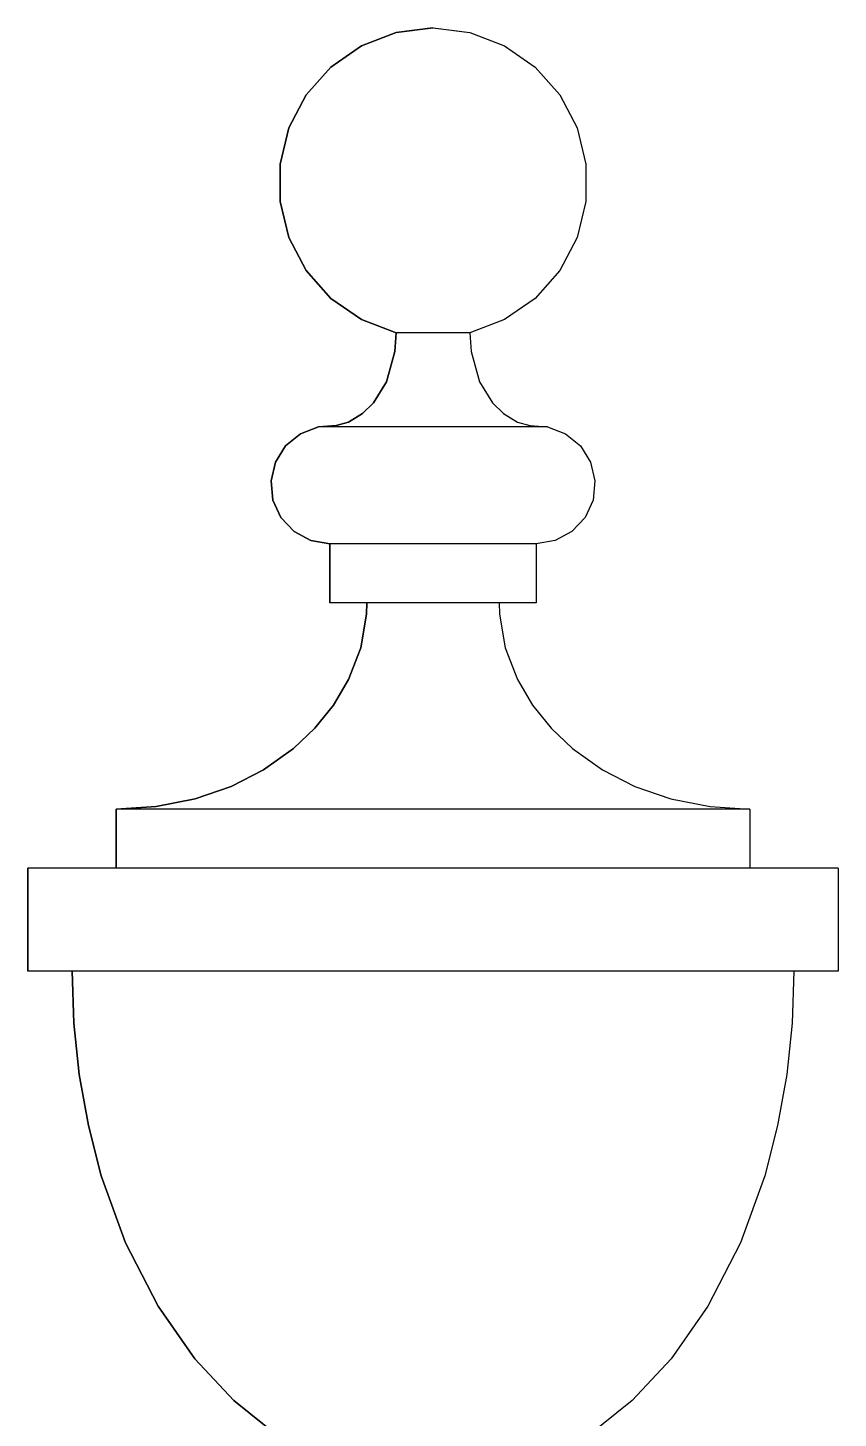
# Model space of a CAD drawing. Header units: millimetres. Extents: x -11840 to 12480, y -4119 to 5972.
# Drawn here: x -7111.2 to -7056.2, y 1149.2 to 1243.5 of the extents above; entities that cross this region are included whole.
import ezdxf

# ---------------------------------------------------------------- set-up
doc = ezdxf.new("R2010")
doc.units = ezdxf.units.MM

msp = doc.modelspace()

# ---------------------------------------------------------------- linework, layer by layer
at = {"color": 251, "true_color": 0x666666}
for p, q in [((-7086.219, 1243.22), (-7088.578, 1242.316)), ((-7086.219, 1243.22), (-7088.578, 1242.316)), ((-7088.578, 1242.316), (-7086.219, 1243.22)), ((-7088.578, 1242.316), (-7086.219, 1243.22)), ((-7083.717, 1243.535), (-7086.219, 1243.22)), ((-7083.717, 1243.535), (-7086.219, 1243.22)), ((-7086.219, 1243.22), (-7083.713, 1243.535)), ((-7086.219, 1243.22), (-7083.713, 1243.535)), ((-7083.717, 1243.535), (-7081.214, 1243.22)), ((-7083.717, 1243.535), (-7081.214, 1243.22)), ((-7083.713, 1243.535), (-7081.214, 1243.22)), ((-7083.713, 1243.535), (-7081.214, 1243.22)), ((-7081.214, 1243.22), (-7081.214, 1243.22)), ((-7081.214, 1243.22), (-7081.214, 1243.22)), ((-7081.214, 1243.22), (-7078.856, 1242.316)), ((-7081.214, 1243.22), (-7078.856, 1242.316)), ((-7081.214, 1243.22), (-7078.856, 1242.316)), ((-7081.214, 1243.22), (-7078.856, 1242.316)), ((-7088.578, 1242.316), (-7090.653, 1240.875)), ((-7088.578, 1242.316), (-7090.653, 1240.875)), ((-7090.653, 1240.875), (-7088.578, 1242.316)), ((-7090.653, 1240.875), (-7088.578, 1242.316)), ((-7078.856, 1242.316), (-7076.781, 1240.875)), ((-7078.856, 1242.316), (-7076.781, 1240.875)), ((-7078.856, 1242.316), (-7076.781, 1240.875)), ((-7078.856, 1242.316), (-7076.781, 1240.875)), ((-7090.653, 1240.875), (-7092.324, 1238.981)), ((-7090.653, 1240.875), (-7092.324, 1238.981)), ((-7092.324, 1238.981), (-7090.653, 1240.875)), ((-7092.324, 1238.981), (-7090.653, 1240.875)), ((-7076.781, 1240.875), (-7075.11, 1238.981)), ((-7076.781, 1240.875), (-7075.11, 1238.981)), ((-7076.781, 1240.875), (-7075.11, 1238.981)), ((-7076.781, 1240.875), (-7075.11, 1238.981)), ((-7092.324, 1238.981), (-7093.494, 1236.742)), ((-7092.324, 1238.981), (-7093.494, 1236.742)), ((-7093.494, 1236.742), (-7092.324, 1238.981)), ((-7093.494, 1236.742), (-7092.324, 1238.981)), ((-7075.11, 1238.981), (-7073.939, 1236.742)), ((-7075.11, 1238.981), (-7073.939, 1236.742)), ((-7075.11, 1238.981), (-7073.939, 1236.742)), ((-7075.11, 1238.981), (-7073.939, 1236.742)), ((-7093.494, 1236.742), (-7094.096, 1234.289)), ((-7093.494, 1236.742), (-7094.096, 1234.289)), ((-7094.096, 1234.289), (-7093.494, 1236.742)), ((-7094.096, 1234.289), (-7093.494, 1236.742)), ((-7073.939, 1236.742), (-7073.337, 1234.289)), ((-7073.939, 1236.742), (-7073.337, 1234.289)), ((-7073.939, 1236.742), (-7073.337, 1234.289)), ((-7073.939, 1236.742), (-7073.337, 1234.289)), ((-7094.096, 1234.289), (-7094.095, 1231.763)), ((-7094.096, 1234.289), (-7094.095, 1231.763)), ((-7094.095, 1231.763), (-7094.096, 1234.289)), ((-7094.095, 1231.763), (-7094.096, 1234.289)), ((-7073.337, 1234.289), (-7073.338, 1231.763)), ((-7073.337, 1234.289), (-7073.338, 1231.763)), ((-7073.337, 1234.289), (-7073.338, 1231.763)), ((-7073.337, 1234.289), (-7073.338, 1231.763)), ((-7094.095, 1231.763), (-7093.492, 1229.31)), ((-7094.095, 1231.763), (-7093.492, 1229.31)), ((-7093.492, 1229.31), (-7094.095, 1231.763)), ((-7093.492, 1229.31), (-7094.095, 1231.763)), ((-7073.338, 1231.763), (-7073.942, 1229.31)), ((-7073.338, 1231.763), (-7073.942, 1229.31)), ((-7073.338, 1231.763), (-7073.942, 1229.31)), ((-7073.338, 1231.763), (-7073.942, 1229.31)), ((-7093.492, 1229.31), (-7092.32, 1227.072)), ((-7093.492, 1229.31), (-7092.32, 1227.072)), ((-7092.32, 1227.072), (-7093.492, 1229.31)), ((-7092.32, 1227.072), (-7093.492, 1229.31)), ((-7073.942, 1229.31), (-7075.114, 1227.072)), ((-7073.942, 1229.31), (-7075.114, 1227.072)), ((-7073.942, 1229.31), (-7075.114, 1227.072)), ((-7073.942, 1229.31), (-7075.114, 1227.072)), ((-7092.32, 1227.072), (-7090.648, 1225.179)), ((-7092.32, 1227.072), (-7090.648, 1225.179)), ((-7090.648, 1225.179), (-7092.32, 1227.072)), ((-7090.648, 1225.179), (-7092.32, 1227.072)), ((-7075.114, 1227.072), (-7076.786, 1225.179)), ((-7075.114, 1227.072), (-7076.786, 1225.179)), ((-7075.114, 1227.072), (-7076.786, 1225.179)), ((-7075.114, 1227.072), (-7076.786, 1225.179)), ((-7090.648, 1225.179), (-7088.572, 1223.739)), ((-7090.648, 1225.179), (-7088.572, 1223.739)), ((-7088.572, 1223.739), (-7090.648, 1225.179)), ((-7088.572, 1223.739), (-7090.648, 1225.179)), ((-7076.786, 1225.179), (-7078.861, 1223.739)), ((-7076.786, 1225.179), (-7078.861, 1223.739)), ((-7076.786, 1225.179), (-7078.861, 1223.739)), ((-7076.786, 1225.179), (-7078.861, 1223.739)), ((-7088.572, 1223.739), (-7086.213, 1222.837)), ((-7088.572, 1223.739), (-7086.213, 1222.837)), ((-7086.213, 1222.837), (-7088.572, 1223.739)), ((-7086.213, 1222.837), (-7088.572, 1223.739)), ((-7078.861, 1223.739), (-7081.221, 1222.837)), ((-7078.861, 1223.739), (-7081.221, 1222.837)), ((-7078.861, 1223.739), (-7081.221, 1222.837)), ((-7078.861, 1223.739), (-7081.221, 1222.837)), ((-7086.213, 1222.837), (-7086.303, 1221.576)), ((-7086.213, 1222.837), (-7086.303, 1221.576)), ((-7086.303, 1221.576), (-7086.213, 1222.837)), ((-7086.303, 1221.576), (-7086.213, 1222.837)), ((-7086.128, 1222.837), (-7086.213, 1222.837)), ((-7086.128, 1222.837), (-7086.213, 1222.837)), ((-7086.128, 1222.837), (-7086.213, 1222.837)), ((-7086.128, 1222.837), (-7086.213, 1222.837)), ((-7085.878, 1222.837), (-7086.128, 1222.837)), ((-7085.878, 1222.837), (-7086.128, 1222.837)), ((-7085.878, 1222.837), (-7086.128, 1222.837)), ((-7085.878, 1222.837), (-7086.128, 1222.837)), ((-7085.482, 1222.837), (-7085.878, 1222.837)), ((-7085.482, 1222.837), (-7085.878, 1222.837)), ((-7085.482, 1222.837), (-7085.878, 1222.837)), ((-7085.482, 1222.837), (-7085.878, 1222.837)), ((-7084.965, 1222.837), (-7085.482, 1222.837)), ((-7084.965, 1222.837), (-7085.482, 1222.837)), ((-7084.965, 1222.837), (-7085.482, 1222.837)), ((-7084.965, 1222.837), (-7085.482, 1222.837)), ((-7084.363, 1222.837), (-7084.965, 1222.837)), ((-7084.363, 1222.837), (-7084.965, 1222.837)), ((-7084.363, 1222.837), (-7084.965, 1222.837)), ((-7084.363, 1222.837), (-7084.965, 1222.837)), ((-7083.717, 1222.837), (-7084.363, 1222.837)), ((-7083.717, 1222.837), (-7084.363, 1222.837)), ((-7083.717, 1222.837), (-7084.363, 1222.837)), ((-7083.717, 1222.837), (-7084.363, 1222.837)), ((-7083.071, 1222.837), (-7083.717, 1222.837)), ((-7083.071, 1222.837), (-7083.717, 1222.837)), ((-7083.071, 1222.837), (-7083.717, 1222.837)), ((-7083.071, 1222.837), (-7083.717, 1222.837)), ((-7082.469, 1222.837), (-7083.071, 1222.837)), ((-7082.469, 1222.837), (-7083.071, 1222.837)), ((-7082.469, 1222.837), (-7083.071, 1222.837)), ((-7082.469, 1222.837), (-7083.071, 1222.837)), ((-7081.952, 1222.837), (-7082.469, 1222.837)), ((-7081.952, 1222.837), (-7082.469, 1222.837)), ((-7081.952, 1222.837), (-7082.469, 1222.837)), ((-7081.952, 1222.837), (-7082.469, 1222.837)), ((-7081.555, 1222.837), (-7081.952, 1222.837)), ((-7081.555, 1222.837), (-7081.952, 1222.837)), ((-7081.555, 1222.837), (-7081.952, 1222.837)), ((-7081.555, 1222.837), (-7081.952, 1222.837)), ((-7081.306, 1222.837), (-7081.555, 1222.837)), ((-7081.306, 1222.837), (-7081.555, 1222.837)), ((-7081.306, 1222.837), (-7081.555, 1222.837)), ((-7081.306, 1222.837), (-7081.555, 1222.837)), ((-7081.221, 1222.837), (-7081.306, 1222.837)), ((-7081.221, 1222.837), (-7081.306, 1222.837)), ((-7081.221, 1222.837), (-7081.306, 1222.837)), ((-7081.221, 1222.837), (-7081.306, 1222.837)), ((-7081.221, 1222.837), (-7081.13, 1221.576)), ((-7081.221, 1222.837), (-7081.13, 1221.576)), ((-7081.221, 1222.837), (-7081.13, 1221.576)), ((-7081.221, 1222.837), (-7081.13, 1221.576)), ((-7086.303, 1221.576), (-7086.878, 1219.52)), ((-7086.303, 1221.576), (-7086.878, 1219.52)), ((-7086.878, 1219.52), (-7086.303, 1221.576)), ((-7086.878, 1219.52), (-7086.303, 1221.576)), ((-7081.13, 1221.576), (-7080.556, 1219.52)), ((-7081.13, 1221.576), (-7080.556, 1219.52)), ((-7081.13, 1221.576), (-7080.556, 1219.52)), ((-7081.13, 1221.576), (-7080.556, 1219.52)), ((-7086.878, 1219.52), (-7087.744, 1218.103)), ((-7086.878, 1219.52), (-7087.744, 1218.103)), ((-7087.744, 1218.103), (-7086.878, 1219.52)), ((-7087.744, 1218.103), (-7086.878, 1219.52)), ((-7080.556, 1219.52), (-7079.689, 1218.103)), ((-7080.556, 1219.52), (-7079.689, 1218.103)), ((-7080.556, 1219.52), (-7079.689, 1218.103)), ((-7080.556, 1219.52), (-7079.689, 1218.103)), ((-7087.744, 1218.103), (-7088.496, 1217.369)), ((-7087.744, 1218.103), (-7088.496, 1217.369)), ((-7088.496, 1217.369), (-7087.744, 1218.103)), ((-7088.496, 1217.369), (-7087.744, 1218.103)), ((-7079.689, 1218.103), (-7078.938, 1217.369)), ((-7079.689, 1218.103), (-7078.938, 1217.369)), ((-7079.689, 1218.103), (-7078.938, 1217.369)), ((-7079.689, 1218.103), (-7078.938, 1217.369)), ((-7089.459, 1216.785), (-7090.285, 1216.563)), ((-7089.459, 1216.785), (-7090.285, 1216.563)), ((-7090.285, 1216.563), (-7089.459, 1216.785)), ((-7090.285, 1216.563), (-7089.459, 1216.785)), ((-7088.496, 1217.369), (-7089.459, 1216.785)), ((-7088.496, 1217.369), (-7089.459, 1216.785)), ((-7089.459, 1216.785), (-7088.496, 1217.369)), ((-7089.459, 1216.785), (-7088.496, 1217.369)), ((-7078.938, 1217.369), (-7077.974, 1216.785)), ((-7078.938, 1217.369), (-7077.974, 1216.785)), ((-7078.938, 1217.369), (-7077.974, 1216.785)), ((-7078.938, 1217.369), (-7077.974, 1216.785)), ((-7077.974, 1216.785), (-7077.148, 1216.563)), ((-7077.974, 1216.785), (-7077.148, 1216.563)), ((-7077.974, 1216.785), (-7077.148, 1216.563)), ((-7077.974, 1216.785), (-7077.148, 1216.563)), ((-7092.713, 1215.999), (-7093.72, 1215.172)), ((-7092.713, 1215.999), (-7093.72, 1215.172)), ((-7093.72, 1215.172), (-7092.713, 1215.999)), ((-7093.72, 1215.172), (-7092.713, 1215.999)), ((-7091.493, 1216.458), (-7092.713, 1215.999)), ((-7091.493, 1216.458), (-7092.713, 1215.999)), ((-7092.713, 1215.999), (-7091.493, 1216.458)), ((-7092.713, 1215.999), (-7091.493, 1216.458)), ((-7090.285, 1216.563), (-7091.493, 1216.458)), ((-7090.285, 1216.563), (-7091.493, 1216.458)), ((-7091.493, 1216.458), (-7090.285, 1216.563)), ((-7091.493, 1216.458), (-7090.285, 1216.563)), ((-7091.228, 1216.458), (-7091.493, 1216.458)), ((-7091.228, 1216.458), (-7091.493, 1216.458)), ((-7091.228, 1216.458), (-7091.493, 1216.458)), ((-7091.228, 1216.458), (-7091.493, 1216.458)), ((-7090.451, 1216.458), (-7091.228, 1216.458)), ((-7090.451, 1216.458), (-7091.228, 1216.458)), ((-7090.451, 1216.458), (-7091.228, 1216.458)), ((-7090.451, 1216.458), (-7091.228, 1216.458)), ((-7089.215, 1216.458), (-7090.451, 1216.458)), ((-7089.215, 1216.458), (-7090.451, 1216.458)), ((-7089.215, 1216.458), (-7090.451, 1216.458)), ((-7089.215, 1216.458), (-7090.451, 1216.458)), ((-7087.605, 1216.458), (-7089.215, 1216.458)), ((-7087.605, 1216.458), (-7089.215, 1216.458)), ((-7087.605, 1216.458), (-7089.215, 1216.458)), ((-7087.605, 1216.458), (-7089.215, 1216.458)), ((-7085.729, 1216.458), (-7087.605, 1216.458)), ((-7085.729, 1216.458), (-7087.605, 1216.458)), ((-7085.729, 1216.458), (-7087.605, 1216.458)), ((-7085.729, 1216.458), (-7087.605, 1216.458)), ((-7083.717, 1216.458), (-7085.729, 1216.458)), ((-7083.717, 1216.458), (-7085.729, 1216.458)), ((-7083.717, 1216.458), (-7085.729, 1216.458)), ((-7083.717, 1216.458), (-7085.729, 1216.458)), ((-7081.704, 1216.458), (-7083.717, 1216.458)), ((-7081.704, 1216.458), (-7083.717, 1216.458)), ((-7081.704, 1216.458), (-7083.717, 1216.458)), ((-7081.704, 1216.458), (-7083.717, 1216.458)), ((-7079.829, 1216.458), (-7081.704, 1216.458)), ((-7079.829, 1216.458), (-7081.704, 1216.458)), ((-7079.829, 1216.458), (-7081.704, 1216.458)), ((-7079.829, 1216.458), (-7081.704, 1216.458)), ((-7078.218, 1216.458), (-7079.829, 1216.458)), ((-7078.218, 1216.458), (-7079.829, 1216.458)), ((-7078.218, 1216.458), (-7079.829, 1216.458)), ((-7078.218, 1216.458), (-7079.829, 1216.458)), ((-7076.982, 1216.458), (-7078.218, 1216.458)), ((-7076.982, 1216.458), (-7078.218, 1216.458)), ((-7076.982, 1216.458), (-7078.218, 1216.458)), ((-7076.982, 1216.458), (-7078.218, 1216.458)), ((-7077.148, 1216.563), (-7075.94, 1216.458)), ((-7077.148, 1216.563), (-7075.94, 1216.458)), ((-7077.148, 1216.563), (-7075.94, 1216.458)), ((-7077.148, 1216.563), (-7075.94, 1216.458)), ((-7076.205, 1216.458), (-7076.982, 1216.458)), ((-7076.205, 1216.458), (-7076.982, 1216.458)), ((-7076.205, 1216.458), (-7076.982, 1216.458)), ((-7076.205, 1216.458), (-7076.982, 1216.458)), ((-7075.94, 1216.458), (-7076.205, 1216.458)), ((-7075.94, 1216.458), (-7076.205, 1216.458)), ((-7075.94, 1216.458), (-7076.205, 1216.458)), ((-7075.94, 1216.458), (-7076.205, 1216.458)), ((-7075.94, 1216.458), (-7074.721, 1215.999)), ((-7075.94, 1216.458), (-7074.721, 1215.999)), ((-7075.94, 1216.458), (-7074.721, 1215.999)), ((-7075.94, 1216.458), (-7074.721, 1215.999)), ((-7074.721, 1215.999), (-7073.713, 1215.172)), ((-7074.721, 1215.999), (-7073.713, 1215.172)), ((-7074.721, 1215.999), (-7073.713, 1215.172)), ((-7074.721, 1215.999), (-7073.713, 1215.172)), ((-7093.72, 1215.172), (-7094.408, 1214.065)), ((-7093.72, 1215.172), (-7094.408, 1214.065)), ((-7094.408, 1214.065), (-7093.72, 1215.172)), ((-7094.408, 1214.065), (-7093.72, 1215.172)), ((-7073.713, 1215.172), (-7073.025, 1214.065)), ((-7073.713, 1215.172), (-7073.025, 1214.065)), ((-7073.713, 1215.172), (-7073.025, 1214.065)), ((-7073.713, 1215.172), (-7073.025, 1214.065)), ((-7094.408, 1214.065), (-7094.704, 1212.796)), ((-7094.408, 1214.065), (-7094.704, 1212.796)), ((-7094.704, 1212.796), (-7094.408, 1214.065)), ((-7094.704, 1212.796), (-7094.408, 1214.065)), ((-7073.025, 1214.065), (-7072.729, 1212.796)), ((-7073.025, 1214.065), (-7072.729, 1212.796)), ((-7073.025, 1214.065), (-7072.729, 1212.796)), ((-7073.025, 1214.065), (-7072.729, 1212.796)), ((-7094.704, 1212.796), (-7094.576, 1211.499)), ((-7094.704, 1212.796), (-7094.576, 1211.499)), ((-7094.576, 1211.499), (-7094.704, 1212.796)), ((-7094.576, 1211.499), (-7094.704, 1212.796)), ((-7072.729, 1212.796), (-7072.857, 1211.499)), ((-7072.729, 1212.796), (-7072.857, 1211.499)), ((-7072.729, 1212.796), (-7072.857, 1211.499)), ((-7072.729, 1212.796), (-7072.857, 1211.499)), ((-7094.576, 1211.499), (-7094.038, 1210.312)), ((-7094.576, 1211.499), (-7094.038, 1210.312)), ((-7094.038, 1210.312), (-7094.576, 1211.499)), ((-7094.038, 1210.312), (-7094.576, 1211.499)), ((-7072.857, 1211.499), (-7073.395, 1210.312)), ((-7072.857, 1211.499), (-7073.395, 1210.312)), ((-7072.857, 1211.499), (-7073.395, 1210.312)), ((-7072.857, 1211.499), (-7073.395, 1210.312)), ((-7094.038, 1210.312), (-7093.148, 1209.361)), ((-7094.038, 1210.312), (-7093.148, 1209.361)), ((-7093.148, 1209.361), (-7094.038, 1210.312)), ((-7093.148, 1209.361), (-7094.038, 1210.312)), ((-7073.395, 1210.312), (-7074.286, 1209.361)), ((-7073.395, 1210.312), (-7074.286, 1209.361)), ((-7073.395, 1210.312), (-7074.286, 1209.361)), ((-7073.395, 1210.312), (-7074.286, 1209.361)), ((-7093.148, 1209.361), (-7091.998, 1208.747)), ((-7093.148, 1209.361), (-7091.998, 1208.747)), ((-7091.998, 1208.747), (-7093.148, 1209.361)), ((-7091.998, 1208.747), (-7093.148, 1209.361)), ((-7074.286, 1209.361), (-7075.435, 1208.747)), ((-7074.286, 1209.361), (-7075.435, 1208.747)), ((-7074.286, 1209.361), (-7075.435, 1208.747)), ((-7074.286, 1209.361), (-7075.435, 1208.747)), ((-7091.998, 1208.747), (-7090.713, 1208.535)), ((-7091.998, 1208.747), (-7090.713, 1208.535)), ((-7090.713, 1208.535), (-7091.998, 1208.747)), ((-7090.713, 1208.535), (-7091.998, 1208.747)), ((-7090.474, 1208.535), (-7090.713, 1208.535)), ((-7090.713, 1208.535), (-7090.713, 1204.535)), ((-7090.474, 1208.535), (-7090.713, 1208.535)), ((-7090.713, 1208.535), (-7090.713, 1204.535)), ((-7090.474, 1208.535), (-7090.713, 1208.535)), ((-7090.713, 1204.535), (-7090.713, 1208.535)), ((-7090.474, 1208.535), (-7090.713, 1208.535)), ((-7090.713, 1204.535), (-7090.713, 1208.535)), ((-7089.775, 1208.535), (-7090.474, 1208.535)), ((-7089.775, 1208.535), (-7090.474, 1208.535)), ((-7089.775, 1208.535), (-7090.474, 1208.535)), ((-7089.775, 1208.535), (-7090.474, 1208.535)), ((-7088.664, 1208.535), (-7089.775, 1208.535)), ((-7088.664, 1208.535), (-7089.775, 1208.535)), ((-7088.664, 1208.535), (-7089.775, 1208.535)), ((-7088.664, 1208.535), (-7089.775, 1208.535)), ((-7087.215, 1208.535), (-7088.664, 1208.535)), ((-7087.215, 1208.535), (-7088.664, 1208.535)), ((-7087.215, 1208.535), (-7088.664, 1208.535)), ((-7087.215, 1208.535), (-7088.664, 1208.535)), ((-7085.527, 1208.535), (-7087.215, 1208.535)), ((-7085.527, 1208.535), (-7087.215, 1208.535)), ((-7085.527, 1208.535), (-7087.215, 1208.535)), ((-7085.527, 1208.535), (-7087.215, 1208.535)), ((-7083.717, 1208.535), (-7085.527, 1208.535)), ((-7083.717, 1208.535), (-7085.527, 1208.535)), ((-7083.717, 1208.535), (-7085.527, 1208.535)), ((-7083.717, 1208.535), (-7085.527, 1208.535)), ((-7081.906, 1208.535), (-7083.717, 1208.535)), ((-7081.906, 1208.535), (-7083.717, 1208.535)), ((-7081.906, 1208.535), (-7083.717, 1208.535)), ((-7081.906, 1208.535), (-7083.717, 1208.535)), ((-7080.219, 1208.535), (-7081.906, 1208.535)), ((-7080.219, 1208.535), (-7081.906, 1208.535)), ((-7080.219, 1208.535), (-7081.906, 1208.535)), ((-7080.219, 1208.535), (-7081.906, 1208.535)), ((-7078.77, 1208.535), (-7080.219, 1208.535)), ((-7078.77, 1208.535), (-7080.219, 1208.535)), ((-7078.77, 1208.535), (-7080.219, 1208.535)), ((-7078.77, 1208.535), (-7080.219, 1208.535)), ((-7077.658, 1208.535), (-7078.77, 1208.535)), ((-7077.658, 1208.535), (-7078.77, 1208.535)), ((-7077.658, 1208.535), (-7078.77, 1208.535)), ((-7077.658, 1208.535), (-7078.77, 1208.535)), ((-7076.959, 1208.535), (-7077.658, 1208.535)), ((-7076.959, 1208.535), (-7077.658, 1208.535)), ((-7076.959, 1208.535), (-7077.658, 1208.535)), ((-7076.959, 1208.535), (-7077.658, 1208.535)), ((-7076.721, 1208.535), (-7076.959, 1208.535)), ((-7076.721, 1208.535), (-7076.959, 1208.535)), ((-7076.721, 1208.535), (-7076.959, 1208.535)), ((-7076.721, 1208.535), (-7076.959, 1208.535)), ((-7075.435, 1208.747), (-7076.721, 1208.535)), ((-7075.435, 1208.747), (-7076.721, 1208.535)), ((-7075.435, 1208.747), (-7076.721, 1208.535)), ((-7075.435, 1208.747), (-7076.721, 1208.535)), ((-7076.721, 1208.535), (-7076.721, 1204.535)), ((-7076.721, 1208.535), (-7076.721, 1204.535)), ((-7076.721, 1208.535), (-7076.721, 1204.535)), ((-7076.721, 1208.535), (-7076.721, 1204.535)), ((-7090.474, 1204.535), (-7090.713, 1204.535)), ((-7090.474, 1204.535), (-7090.713, 1204.535)), ((-7090.474, 1204.535), (-7090.713, 1204.535)), ((-7090.474, 1204.535), (-7090.713, 1204.535)), ((-7089.775, 1204.535), (-7090.474, 1204.535)), ((-7089.775, 1204.535), (-7090.474, 1204.535)), ((-7089.775, 1204.535), (-7090.474, 1204.535)), ((-7089.775, 1204.535), (-7090.474, 1204.535)), ((-7088.664, 1204.535), (-7089.775, 1204.535)), ((-7088.664, 1204.535), (-7089.775, 1204.535)), ((-7088.664, 1204.535), (-7089.775, 1204.535)), ((-7088.664, 1204.535), (-7089.775, 1204.535)), ((-7087.215, 1204.535), (-7088.664, 1204.535)), ((-7087.215, 1204.535), (-7088.664, 1204.535)), ((-7087.215, 1204.535), (-7088.664, 1204.535)), ((-7087.215, 1204.535), (-7088.664, 1204.535)), ((-7088.213, 1204.535), (-7088.238, 1203.763)), ((-7088.213, 1204.535), (-7088.238, 1203.763)), ((-7088.238, 1203.763), (-7088.213, 1204.535)), ((-7088.238, 1203.763), (-7088.213, 1204.535)), ((-7085.527, 1204.535), (-7087.215, 1204.535)), ((-7085.527, 1204.535), (-7087.215, 1204.535)), ((-7085.527, 1204.535), (-7087.215, 1204.535)), ((-7085.527, 1204.535), (-7087.215, 1204.535)), ((-7083.717, 1204.535), (-7085.527, 1204.535)), ((-7083.717, 1204.535), (-7085.527, 1204.535)), ((-7083.717, 1204.535), (-7085.527, 1204.535)), ((-7083.717, 1204.535), (-7085.527, 1204.535)), ((-7081.906, 1204.535), (-7083.717, 1204.535)), ((-7081.906, 1204.535), (-7083.717, 1204.535)), ((-7081.906, 1204.535), (-7083.717, 1204.535)), ((-7081.906, 1204.535), (-7083.717, 1204.535)), ((-7080.219, 1204.535), (-7081.906, 1204.535)), ((-7080.219, 1204.535), (-7081.906, 1204.535)), ((-7080.219, 1204.535), (-7081.906, 1204.535)), ((-7080.219, 1204.535), (-7081.906, 1204.535)), ((-7078.77, 1204.535), (-7080.219, 1204.535)), ((-7078.77, 1204.535), (-7080.219, 1204.535)), ((-7078.77, 1204.535), (-7080.219, 1204.535)), ((-7078.77, 1204.535), (-7080.219, 1204.535)), ((-7079.221, 1204.535), (-7079.195, 1203.763)), ((-7079.221, 1204.535), (-7079.195, 1203.763)), ((-7079.221, 1204.535), (-7079.195, 1203.763)), ((-7079.221, 1204.535), (-7079.195, 1203.763)), ((-7077.658, 1204.535), (-7078.77, 1204.535)), ((-7077.658, 1204.535), (-7078.77, 1204.535)), ((-7077.658, 1204.535), (-7078.77, 1204.535)), ((-7077.658, 1204.535), (-7078.77, 1204.535)), ((-7076.959, 1204.535), (-7077.658, 1204.535)), ((-7076.959, 1204.535), (-7077.658, 1204.535)), ((-7076.959, 1204.535), (-7077.658, 1204.535)), ((-7076.959, 1204.535), (-7077.658, 1204.535)), ((-7076.721, 1204.535), (-7076.959, 1204.535)), ((-7076.721, 1204.535), (-7076.959, 1204.535)), ((-7076.721, 1204.535), (-7076.959, 1204.535)), ((-7076.721, 1204.535), (-7076.959, 1204.535)), ((-7088.238, 1203.763), (-7088.622, 1201.48)), ((-7088.238, 1203.763), (-7088.622, 1201.48)), ((-7088.622, 1201.48), (-7088.238, 1203.763)), ((-7088.622, 1201.48), (-7088.238, 1203.763)), ((-7079.195, 1203.763), (-7078.812, 1201.48)), ((-7079.195, 1203.763), (-7078.812, 1201.48)), ((-7079.195, 1203.763), (-7078.812, 1201.48)), ((-7079.195, 1203.763), (-7078.812, 1201.48)), ((-7088.622, 1201.48), (-7089.45, 1199.32)), ((-7088.622, 1201.48), (-7089.45, 1199.32)), ((-7089.45, 1199.32), (-7088.622, 1201.48)), ((-7089.45, 1199.32), (-7088.622, 1201.48)), ((-7078.812, 1201.48), (-7077.983, 1199.32)), ((-7078.812, 1201.48), (-7077.983, 1199.32)), ((-7078.812, 1201.48), (-7077.983, 1199.32)), ((-7078.812, 1201.48), (-7077.983, 1199.32)), ((-7089.45, 1199.32), (-7090.476, 1197.59)), ((-7089.45, 1199.32), (-7090.476, 1197.59)), ((-7090.476, 1197.59), (-7089.45, 1199.32)), ((-7090.476, 1197.59), (-7089.45, 1199.32)), ((-7077.983, 1199.32), (-7076.957, 1197.59)), ((-7077.983, 1199.32), (-7076.957, 1197.59)), ((-7077.983, 1199.32), (-7076.957, 1197.59)), ((-7077.983, 1199.32), (-7076.957, 1197.59)), ((-7090.476, 1197.59), (-7091.731, 1196.018)), ((-7090.476, 1197.59), (-7091.731, 1196.018)), ((-7091.731, 1196.018), (-7090.476, 1197.59)), ((-7091.731, 1196.018), (-7090.476, 1197.59)), ((-7076.957, 1197.59), (-7075.702, 1196.018)), ((-7076.957, 1197.59), (-7075.702, 1196.018)), ((-7076.957, 1197.59), (-7075.702, 1196.018)), ((-7076.957, 1197.59), (-7075.702, 1196.018)), ((-7091.731, 1196.018), (-7093.192, 1194.635)), ((-7091.731, 1196.018), (-7093.192, 1194.635)), ((-7093.192, 1194.635), (-7091.731, 1196.018)), ((-7093.192, 1194.635), (-7091.731, 1196.018)), ((-7075.702, 1196.018), (-7074.242, 1194.635)), ((-7075.702, 1196.018), (-7074.242, 1194.635)), ((-7075.702, 1196.018), (-7074.242, 1194.635)), ((-7075.702, 1196.018), (-7074.242, 1194.635)), ((-7093.192, 1194.635), (-7095.209, 1193.205)), ((-7093.192, 1194.635), (-7095.209, 1193.205)), ((-7095.209, 1193.205), (-7093.192, 1194.635)), ((-7095.209, 1193.205), (-7093.192, 1194.635)), ((-7074.242, 1194.635), (-7072.224, 1193.205)), ((-7074.242, 1194.635), (-7072.224, 1193.205)), ((-7074.242, 1194.635), (-7072.224, 1193.205)), ((-7074.242, 1194.635), (-7072.224, 1193.205)), ((-7095.209, 1193.205), (-7097.411, 1192.078)), ((-7095.209, 1193.205), (-7097.411, 1192.078)), ((-7097.411, 1192.078), (-7095.209, 1193.205)), ((-7097.411, 1192.078), (-7095.209, 1193.205)), ((-7072.224, 1193.205), (-7070.023, 1192.078)), ((-7072.224, 1193.205), (-7070.023, 1192.078)), ((-7072.224, 1193.205), (-7070.023, 1192.078)), ((-7072.224, 1193.205), (-7070.023, 1192.078)), ((-7099.861, 1191.242), (-7102.513, 1190.712)), ((-7099.861, 1191.242), (-7102.513, 1190.712)), ((-7102.513, 1190.712), (-7099.861, 1191.242)), ((-7102.513, 1190.712), (-7099.861, 1191.242)), ((-7097.411, 1192.078), (-7099.861, 1191.242)), ((-7097.411, 1192.078), (-7099.861, 1191.242)), ((-7099.861, 1191.242), (-7097.411, 1192.078)), ((-7099.861, 1191.242), (-7097.411, 1192.078)), ((-7070.023, 1192.078), (-7067.573, 1191.242)), ((-7070.023, 1192.078), (-7067.573, 1191.242)), ((-7070.023, 1192.078), (-7067.573, 1191.242)), ((-7070.023, 1192.078), (-7067.573, 1191.242)), ((-7067.573, 1191.242), (-7064.92, 1190.712)), ((-7067.573, 1191.242), (-7064.92, 1190.712)), ((-7067.573, 1191.242), (-7064.92, 1190.712)), ((-7067.573, 1191.242), (-7064.92, 1190.712)), ((-7102.513, 1190.712), (-7105.213, 1190.535)), ((-7102.513, 1190.712), (-7105.213, 1190.535)), ((-7105.213, 1190.535), (-7102.513, 1190.712)), ((-7105.213, 1190.535), (-7102.513, 1190.712)), ((-7104.48, 1190.535), (-7105.213, 1190.535)), ((-7105.213, 1190.535), (-7105.213, 1186.535)), ((-7104.48, 1190.535), (-7105.213, 1190.535)), ((-7105.213, 1190.535), (-7105.213, 1186.535)), ((-7104.48, 1190.535), (-7105.213, 1190.535)), ((-7104.48, 1190.535), (-7105.213, 1190.535)), ((-7105.213, 1186.535), (-7105.213, 1190.535)), ((-7105.213, 1186.535), (-7105.213, 1190.535)), ((-7102.333, 1190.535), (-7104.48, 1190.535)), ((-7102.333, 1190.535), (-7104.48, 1190.535)), ((-7102.333, 1190.535), (-7104.48, 1190.535)), ((-7102.333, 1190.535), (-7104.48, 1190.535)), ((-7098.917, 1190.535), (-7102.333, 1190.535)), ((-7098.917, 1190.535), (-7102.333, 1190.535)), ((-7098.917, 1190.535), (-7102.333, 1190.535)), ((-7098.917, 1190.535), (-7102.333, 1190.535)), ((-7094.465, 1190.535), (-7098.917, 1190.535)), ((-7094.465, 1190.535), (-7098.917, 1190.535)), ((-7094.465, 1190.535), (-7098.917, 1190.535)), ((-7094.465, 1190.535), (-7098.917, 1190.535)), ((-7089.28, 1190.535), (-7094.465, 1190.535)), ((-7089.28, 1190.535), (-7094.465, 1190.535)), ((-7089.28, 1190.535), (-7094.465, 1190.535)), ((-7089.28, 1190.535), (-7094.465, 1190.535)), ((-7083.717, 1190.535), (-7089.28, 1190.535)), ((-7083.717, 1190.535), (-7089.28, 1190.535)), ((-7083.717, 1190.535), (-7089.28, 1190.535)), ((-7083.717, 1190.535), (-7089.28, 1190.535)), ((-7078.153, 1190.535), (-7083.717, 1190.535)), ((-7078.153, 1190.535), (-7083.717, 1190.535)), ((-7078.153, 1190.535), (-7083.717, 1190.535)), ((-7078.153, 1190.535), (-7083.717, 1190.535)), ((-7072.969, 1190.535), (-7078.153, 1190.535)), ((-7072.969, 1190.535), (-7078.153, 1190.535)), ((-7072.969, 1190.535), (-7078.153, 1190.535)), ((-7072.969, 1190.535), (-7078.153, 1190.535)), ((-7068.517, 1190.535), (-7072.969, 1190.535)), ((-7068.517, 1190.535), (-7072.969, 1190.535)), ((-7068.517, 1190.535), (-7072.969, 1190.535)), ((-7068.517, 1190.535), (-7072.969, 1190.535)), ((-7065.101, 1190.535), (-7068.517, 1190.535)), ((-7065.101, 1190.535), (-7068.517, 1190.535)), ((-7065.101, 1190.535), (-7068.517, 1190.535)), ((-7065.101, 1190.535), (-7068.517, 1190.535)), ((-7062.953, 1190.535), (-7065.101, 1190.535)), ((-7062.953, 1190.535), (-7065.101, 1190.535)), ((-7062.953, 1190.535), (-7065.101, 1190.535)), ((-7062.953, 1190.535), (-7065.101, 1190.535)), ((-7064.92, 1190.712), (-7062.221, 1190.535)), ((-7064.92, 1190.712), (-7062.221, 1190.535)), ((-7064.92, 1190.712), (-7062.221, 1190.535)), ((-7064.92, 1190.712), (-7062.221, 1190.535)), ((-7062.221, 1190.535), (-7062.953, 1190.535)), ((-7062.221, 1190.535), (-7062.953, 1190.535)), ((-7062.221, 1190.535), (-7062.953, 1190.535)), ((-7062.221, 1190.535), (-7062.953, 1190.535)), ((-7062.221, 1190.535), (-7062.221, 1186.535)), ((-7062.221, 1190.535), (-7062.221, 1186.535)), ((-7062.221, 1190.535), (-7062.221, 1186.535)), ((-7062.221, 1190.535), (-7062.221, 1186.535)), ((-7110.276, 1186.535), (-7111.213, 1186.535)), ((-7111.213, 1186.535), (-7111.213, 1179.535)), ((-7111.213, 1186.535), (-7111.213, 1179.535)), ((-7110.276, 1186.535), (-7111.213, 1186.535)), ((-7110.276, 1186.535), (-7111.213, 1186.535)), ((-7111.213, 1179.535), (-7111.213, 1186.535)), ((-7111.213, 1179.535), (-7111.213, 1186.535)), ((-7110.276, 1186.535), (-7111.213, 1186.535)), ((-7107.529, 1186.535), (-7110.276, 1186.535)), ((-7107.529, 1186.535), (-7110.276, 1186.535)), ((-7107.529, 1186.535), (-7110.276, 1186.535)), ((-7107.529, 1186.535), (-7110.276, 1186.535)), ((-7103.159, 1186.535), (-7107.529, 1186.535)), ((-7103.159, 1186.535), (-7107.529, 1186.535)), ((-7103.159, 1186.535), (-7107.529, 1186.535)), ((-7103.159, 1186.535), (-7107.529, 1186.535)), ((-7097.465, 1186.535), (-7103.159, 1186.535)), ((-7097.465, 1186.535), (-7103.159, 1186.535)), ((-7097.465, 1186.535), (-7103.159, 1186.535)), ((-7097.465, 1186.535), (-7103.159, 1186.535)), ((-7090.833, 1186.535), (-7097.465, 1186.535)), ((-7090.833, 1186.535), (-7097.465, 1186.535)), ((-7090.833, 1186.535), (-7097.465, 1186.535)), ((-7090.833, 1186.535), (-7097.465, 1186.535)), ((-7083.717, 1186.535), (-7090.833, 1186.535)), ((-7083.717, 1186.535), (-7090.833, 1186.535)), ((-7083.717, 1186.535), (-7090.833, 1186.535)), ((-7083.717, 1186.535), (-7090.833, 1186.535)), ((-7076.6, 1186.535), (-7083.717, 1186.535)), ((-7076.6, 1186.535), (-7083.717, 1186.535)), ((-7076.6, 1186.535), (-7083.717, 1186.535)), ((-7076.6, 1186.535), (-7083.717, 1186.535)), ((-7069.969, 1186.535), (-7076.6, 1186.535)), ((-7069.969, 1186.535), (-7076.6, 1186.535)), ((-7069.969, 1186.535), (-7076.6, 1186.535)), ((-7069.969, 1186.535), (-7076.6, 1186.535)), ((-7064.274, 1186.535), (-7069.969, 1186.535)), ((-7064.274, 1186.535), (-7069.969, 1186.535)), ((-7064.274, 1186.535), (-7069.969, 1186.535)), ((-7064.274, 1186.535), (-7069.969, 1186.535)), ((-7059.905, 1186.535), (-7064.274, 1186.535)), ((-7059.905, 1186.535), (-7064.274, 1186.535)), ((-7059.905, 1186.535), (-7064.274, 1186.535)), ((-7059.905, 1186.535), (-7064.274, 1186.535)), ((-7057.158, 1186.535), (-7059.905, 1186.535)), ((-7057.158, 1186.535), (-7059.905, 1186.535)), ((-7057.158, 1186.535), (-7059.905, 1186.535)), ((-7057.158, 1186.535), (-7059.905, 1186.535)), ((-7056.221, 1186.535), (-7057.158, 1186.535)), ((-7056.221, 1186.535), (-7057.158, 1186.535)), ((-7056.221, 1186.535), (-7057.158, 1186.535)), ((-7056.221, 1186.535), (-7057.158, 1186.535)), ((-7056.221, 1186.535), (-7056.221, 1179.535)), ((-7056.221, 1186.535), (-7056.221, 1179.535)), ((-7056.221, 1186.535), (-7056.221, 1179.535)), ((-7056.221, 1186.535), (-7056.221, 1179.535)), ((-7110.276, 1179.535), (-7111.213, 1179.535)), ((-7110.276, 1179.535), (-7111.213, 1179.535)), ((-7110.276, 1179.535), (-7111.213, 1179.535)), ((-7110.276, 1179.535), (-7111.213, 1179.535)), ((-7107.529, 1179.535), (-7110.276, 1179.535)), ((-7107.529, 1179.535), (-7110.276, 1179.535)), ((-7107.529, 1179.535), (-7110.276, 1179.535)), ((-7107.529, 1179.535), (-7110.276, 1179.535)), ((-7108.213, 1179.535), (-7108.089, 1176.022)), ((-7108.213, 1179.535), (-7108.089, 1176.022)), ((-7108.089, 1176.022), (-7108.213, 1179.535)), ((-7108.089, 1176.022), (-7108.213, 1179.535)), ((-7103.159, 1179.535), (-7107.529, 1179.535)), ((-7103.159, 1179.535), (-7107.529, 1179.535)), ((-7103.159, 1179.535), (-7107.529, 1179.535)), ((-7103.159, 1179.535), (-7107.529, 1179.535)), ((-7097.465, 1179.535), (-7103.159, 1179.535)), ((-7097.465, 1179.535), (-7103.159, 1179.535)), ((-7097.465, 1179.535), (-7103.159, 1179.535)), ((-7097.465, 1179.535), (-7103.159, 1179.535)), ((-7090.833, 1179.535), (-7097.465, 1179.535)), ((-7090.833, 1179.535), (-7097.465, 1179.535)), ((-7090.833, 1179.535), (-7097.465, 1179.535)), ((-7090.833, 1179.535), (-7097.465, 1179.535)), ((-7083.717, 1179.535), (-7090.833, 1179.535)), ((-7083.717, 1179.535), (-7090.833, 1179.535)), ((-7083.717, 1179.535), (-7090.833, 1179.535)), ((-7083.717, 1179.535), (-7090.833, 1179.535)), ((-7076.6, 1179.535), (-7083.717, 1179.535)), ((-7076.6, 1179.535), (-7083.717, 1179.535)), ((-7076.6, 1179.535), (-7083.717, 1179.535)), ((-7076.6, 1179.535), (-7083.717, 1179.535)), ((-7069.969, 1179.535), (-7076.6, 1179.535)), ((-7069.969, 1179.535), (-7076.6, 1179.535)), ((-7069.969, 1179.535), (-7076.6, 1179.535)), ((-7069.969, 1179.535), (-7076.6, 1179.535)), ((-7064.274, 1179.535), (-7069.969, 1179.535)), ((-7064.274, 1179.535), (-7069.969, 1179.535)), ((-7064.274, 1179.535), (-7069.969, 1179.535)), ((-7064.274, 1179.535), (-7069.969, 1179.535)), ((-7059.905, 1179.535), (-7064.274, 1179.535)), ((-7059.905, 1179.535), (-7064.274, 1179.535)), ((-7059.905, 1179.535), (-7064.274, 1179.535)), ((-7059.905, 1179.535), (-7064.274, 1179.535)), ((-7057.158, 1179.535), (-7059.905, 1179.535)), ((-7057.158, 1179.535), (-7059.905, 1179.535)), ((-7057.158, 1179.535), (-7059.905, 1179.535)), ((-7057.158, 1179.535), (-7059.905, 1179.535)), ((-7059.221, 1179.535), (-7059.345, 1176.022)), ((-7059.221, 1179.535), (-7059.345, 1176.022)), ((-7059.221, 1179.535), (-7059.345, 1176.022)), ((-7059.221, 1179.535), (-7059.345, 1176.022)), ((-7056.221, 1179.535), (-7057.158, 1179.535)), ((-7056.221, 1179.535), (-7057.158, 1179.535)), ((-7056.221, 1179.535), (-7057.158, 1179.535)), ((-7056.221, 1179.535), (-7057.158, 1179.535)), ((-7108.089, 1176.022), (-7107.717, 1172.527)), ((-7108.089, 1176.022), (-7107.717, 1172.527)), ((-7107.717, 1172.527), (-7108.089, 1176.022)), ((-7107.717, 1172.527), (-7108.089, 1176.022)), ((-7059.345, 1176.022), (-7059.716, 1172.527)), ((-7059.345, 1176.022), (-7059.716, 1172.527)), ((-7059.345, 1176.022), (-7059.716, 1172.527)), ((-7059.345, 1176.022), (-7059.716, 1172.527)), ((-7107.717, 1172.527), (-7107.101, 1169.067)), ((-7107.717, 1172.527), (-7107.101, 1169.067)), ((-7107.101, 1169.067), (-7107.717, 1172.527)), ((-7107.101, 1169.067), (-7107.717, 1172.527)), ((-7059.716, 1172.527), (-7060.333, 1169.067)), ((-7059.716, 1172.527), (-7060.333, 1169.067)), ((-7059.716, 1172.527), (-7060.333, 1169.067)), ((-7059.716, 1172.527), (-7060.333, 1169.067)), ((-7107.101, 1169.067), (-7106.241, 1165.659)), ((-7107.101, 1169.067), (-7106.241, 1165.659)), ((-7106.241, 1165.659), (-7107.101, 1169.067)), ((-7106.241, 1165.659), (-7107.101, 1169.067)), ((-7060.333, 1169.067), (-7061.192, 1165.659)), ((-7060.333, 1169.067), (-7061.192, 1165.659)), ((-7060.333, 1169.067), (-7061.192, 1165.659)), ((-7060.333, 1169.067), (-7061.192, 1165.659)), ((-7106.241, 1165.659), (-7104.591, 1161.109)), ((-7106.241, 1165.659), (-7104.591, 1161.109)), ((-7104.591, 1161.109), (-7106.241, 1165.659)), ((-7104.591, 1161.109), (-7106.241, 1165.659)), ((-7061.192, 1165.659), (-7062.842, 1161.109)), ((-7061.192, 1165.659), (-7062.842, 1161.109)), ((-7061.192, 1165.659), (-7062.842, 1161.109)), ((-7061.192, 1165.659), (-7062.842, 1161.109)), ((-7104.591, 1161.109), (-7102.359, 1156.814)), ((-7104.591, 1161.109), (-7102.359, 1156.814)), ((-7102.359, 1156.814), (-7104.591, 1161.109)), ((-7102.359, 1156.814), (-7104.591, 1161.109)), ((-7062.842, 1161.109), (-7065.074, 1156.814)), ((-7062.842, 1161.109), (-7065.074, 1156.814)), ((-7062.842, 1161.109), (-7065.074, 1156.814)), ((-7062.842, 1161.109), (-7065.074, 1156.814)), ((-7102.359, 1156.814), (-7099.873, 1153.243)), ((-7102.359, 1156.814), (-7099.873, 1153.243)), ((-7099.873, 1153.243), (-7102.359, 1156.814)), ((-7099.873, 1153.243), (-7102.359, 1156.814)), ((-7065.074, 1156.814), (-7067.56, 1153.243)), ((-7065.074, 1156.814), (-7067.56, 1153.243)), ((-7065.074, 1156.814), (-7067.56, 1153.243)), ((-7065.074, 1156.814), (-7067.56, 1153.243)), ((-7099.873, 1153.243), (-7097.234, 1150.425)), ((-7099.873, 1153.243), (-7097.234, 1150.425)), ((-7097.234, 1150.425), (-7099.873, 1153.243)), ((-7097.234, 1150.425), (-7099.873, 1153.243)), ((-7067.56, 1153.243), (-7070.2, 1150.425)), ((-7067.56, 1153.243), (-7070.2, 1150.425)), ((-7067.56, 1153.243), (-7070.2, 1150.425)), ((-7067.56, 1153.243), (-7070.2, 1150.425)), ((-7097.234, 1150.425), (-7094.222, 1148.008)), ((-7097.234, 1150.425), (-7094.222, 1148.008)), ((-7094.222, 1148.008), (-7097.234, 1150.425)), ((-7094.222, 1148.008), (-7097.234, 1150.425)), ((-7070.2, 1150.425), (-7073.212, 1148.008)), ((-7070.2, 1150.425), (-7073.212, 1148.008)), ((-7070.2, 1150.425), (-7073.212, 1148.008)), ((-7070.2, 1150.425), (-7073.212, 1148.008))]:
    msp.add_line(p, q, dxfattribs=at)

doc.saveas('drawing.dxf')
